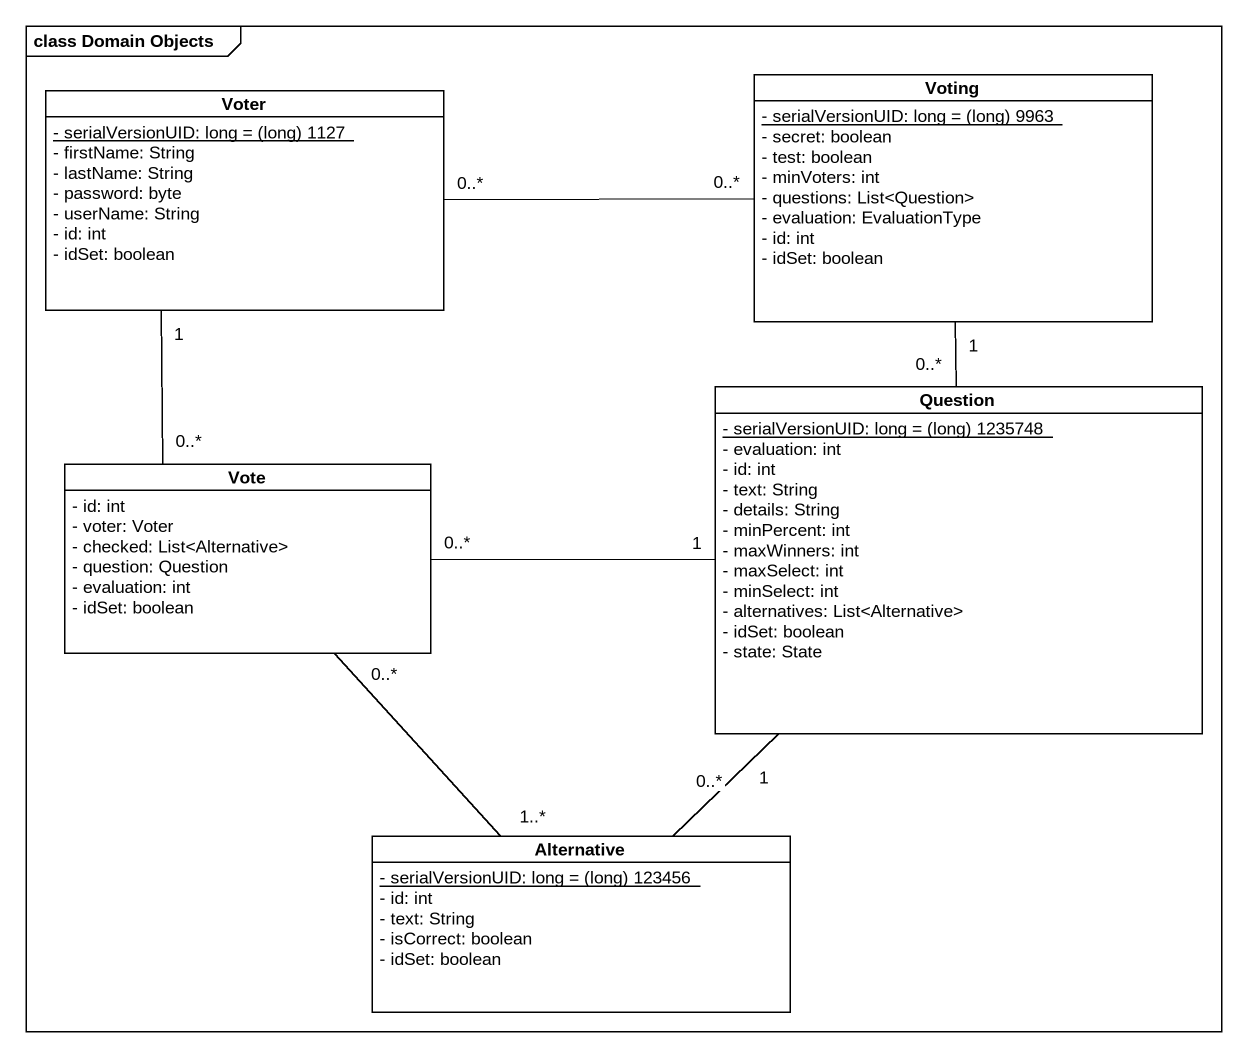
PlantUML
@startuml
mainframe class Domain Objects
hide circle
hide empty members
skinparam classAttributeIconSize 0
class Voter {
  {static} {field} - serialVersionUID: long = (long) 1127
  - firstName: String
  - lastName: String
  - password: byte
  - userName: String
  - id: int
  - idSet: boolean
}
class Voting {
  {static} {field} - serialVersionUID: long = (long) 9963
  - secret: boolean
  - test: boolean
  - minVoters: int
  - questions: List<Question>
  - evaluation: EvaluationType
  - id: int
  - idSet: boolean
}
class Question {
  {static} {field} - serialVersionUID: long = (long) 1235748
  - evaluation: int
  - id: int
  - text: String
  - details: String
  - minPercent: int
  - maxWinners: int
  - maxSelect: int
  - minSelect: int
  - alternatives: List<Alternative>
  - idSet: boolean
  - state: State
}
class Vote {
  - id: int
  - voter: Voter
  - checked: List<Alternative>
  - question: Question
  - evaluation: int
  - idSet: boolean
}
class Alternative {
  {static} {field} - serialVersionUID: long = (long) 123456
  - id: int
  - text: String
  - isCorrect: boolean
  - idSet: boolean
}
Voter "0..*" -right- "0..*" Voting
Voter "1" -- "0..*" Vote
Voting "1" -- "0..*" Question
Vote "0..*" -right- "1" Question
Vote "0..*" -- "1..*" Alternative
Alternative "0..*" -up- "1" Question
@enduml
